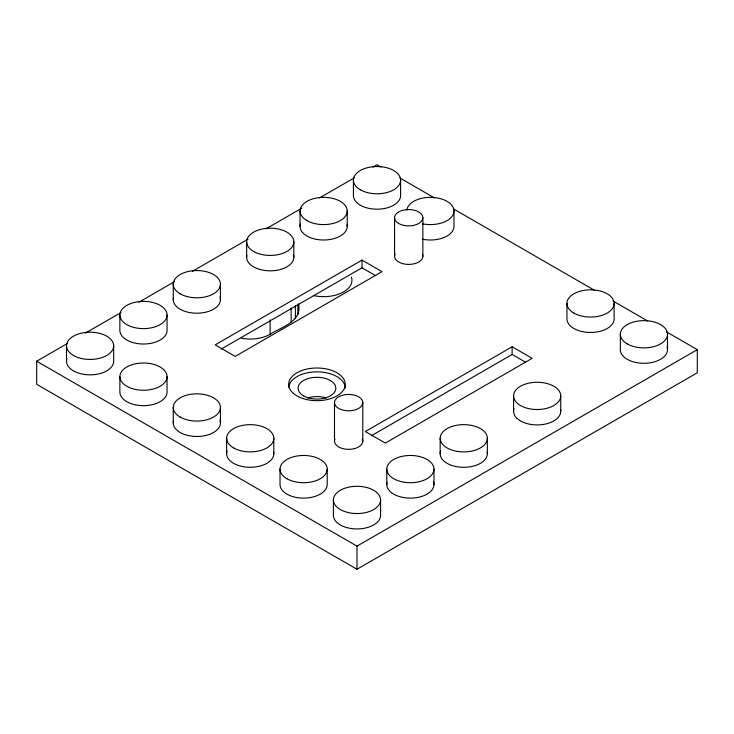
<?xml version="1.0" encoding="UTF-8"?>
<svg xmlns="http://www.w3.org/2000/svg" width="734" height="734" viewBox="0 0 734 734"><rect width="100%" height="100%" fill="white"/><g stroke="black" fill="none" stroke-linecap="round" stroke-linejoin="round"><path stroke-width="1.1" d="M241.339 338.218A28.314 16.341 0 0 0 269.066 334.897L270.13 334.19C281.535 327.052 302.481 321.474 298.527 303.812M666.564 331.915L697.3 349.659L697.3 372.78L356.99 569.254L36.7 384.341L36.7 361.22L67.455 343.466M85.318 333.153L121.037 312.528M138.891 302.224L174.609 281.599M192.464 271.286L248.028 239.211M265.892 228.898L301.61 208.282M319.464 197.969L354.192 177.922M373.037 167.04L377.01 164.746L380.974 167.04M362 260.093L215.2 344.852L235.21 356.403L382.01 271.653L362 260.093L362 267.8L221.145 349.118M512.13 346.778L365.33 431.528L385.35 443.088L532.15 358.33L512.13 346.778L512.13 354.476L371.285 435.794M36.7 361.22L356.99 546.142L697.3 349.659M399.819 177.912L434.519 197.951M453.364 208.832L594.173 290.123M613.009 301.004L647.718 321.042M362 267.8L375.34 275.507M512.13 354.476L525.48 362.183M667.509 334.254L667.509 349.659M620.331 334.254L620.331 349.659A23.589 13.625 0 0 0 646.232 363.22A23.589 13.625 0 0 0 667.059 346.998M614.129 303.436L614.129 318.84A23.589 13.625 0 0 1 590.54 332.465A23.589 13.625 0 0 1 566.942 318.84L566.942 303.436M560.748 395.892A23.589 13.625 0 0 1 525.361 407.691A23.589 13.625 0 0 1 525.361 384.093A23.589 13.625 0 0 1 560.748 395.892L560.748 411.306M513.561 395.892L513.561 411.306M487.348 438.271A23.589 13.625 0 0 1 451.961 450.07A23.589 13.625 0 0 1 451.961 426.472A23.589 13.625 0 0 1 487.348 438.271L487.348 453.676M453.979 210.979L453.979 226.384A23.589 13.625 0 0 1 422.325 239.183M440.161 438.271L440.161 453.676M433.968 469.09A23.589 13.625 0 0 1 398.58 480.889A23.589 13.625 0 0 1 398.58 457.291A23.589 13.625 0 0 1 433.968 469.09L433.968 484.504M422.857 217.87A14.157 8.175 0 0 1 401.406 224.714A14.157 8.175 0 0 1 401.856 210.566A14.157 8.175 0 0 1 422.857 217.87L422.857 256.395M400.599 180.151L400.599 195.565A23.589 13.625 0 0 1 377.01 209.19A23.589 13.625 0 0 1 353.421 195.565L353.421 180.151M394.553 217.567L394.553 256.093M386.781 469.09L386.781 484.504M380.579 499.909A23.589 13.625 0 0 1 345.191 511.708A23.589 13.625 0 0 1 345.191 488.11A23.589 13.625 0 0 1 380.579 499.909L380.579 515.323A23.589 13.625 0 0 1 356.99 528.939A23.589 13.625 0 0 1 333.401 515.323L333.401 499.909M362.807 402.636A14.157 8.175 0 0 1 341.576 409.71A14.157 8.175 0 0 1 341.576 395.553A14.157 8.175 0 0 1 362.807 402.636L362.807 441.162M356.99 546.142L356.99 569.254M347.219 210.979L347.219 226.384M334.493 402.636L334.493 441.162M327.199 469.09L327.199 484.504A23.589 13.625 0 0 1 303.61 498.12A23.589 13.625 0 0 1 280.021 484.504L280.021 469.09M300.032 210.979L300.032 226.384M297.885 304.766L297.885 314.666M295.362 305.472L295.362 318.675M293.839 241.798L293.839 257.203M291.132 307.867L291.132 322.171M273.819 438.271L273.819 453.676M270.13 319.877L270.13 334.19M246.652 241.798L246.652 257.203M226.632 438.271L226.632 453.676M220.439 284.168L220.439 299.582M220.439 407.453L220.439 422.857M173.252 284.168L173.252 299.582M173.252 407.453L173.252 422.857M167.058 314.987A23.589 13.625 0 0 1 131.67 326.786A23.589 13.625 0 0 1 131.67 303.197A23.589 13.625 0 0 1 167.058 314.987L167.058 330.401A23.589 13.625 0 0 1 143.46 344.026A23.589 13.625 0 0 1 119.871 330.401L119.871 314.987M167.058 376.634A23.589 13.625 0 0 1 131.67 388.424A23.589 13.625 0 0 1 131.67 364.835A23.589 13.625 0 0 1 167.058 376.634L167.058 392.039A23.589 13.625 0 0 1 143.46 405.663A23.589 13.625 0 0 1 119.871 392.039L119.871 376.634M113.669 345.815L113.669 361.22A23.589 13.625 0 0 1 87.768 374.78A23.589 13.625 0 0 1 66.941 358.559M66.491 345.815L66.491 361.22M422.445 254.276A14.157 8.175 0 0 1 408.443 264.414A14.157 8.175 0 0 1 395.103 253.982M362.321 439.042A14.157 8.175 0 0 1 348.65 449.336A14.157 8.175 0 0 1 334.979 439.042M560.547 409.526A23.589 13.625 0 0 1 536.38 424.913A23.589 13.625 0 0 1 514.02 408.645M487.147 451.905A23.589 13.625 0 0 1 462.98 467.292A23.589 13.625 0 0 1 440.62 451.015M433.51 481.843A23.589 13.625 0 0 1 411.15 498.111A23.589 13.625 0 0 1 386.983 482.724M273.617 451.905A23.589 13.625 0 0 1 249.45 467.292A23.589 13.625 0 0 1 227.09 451.015M219.98 420.197A23.589 13.625 0 0 1 197.62 436.473A23.589 13.625 0 0 1 173.453 421.087M219.98 296.921A23.589 13.625 0 0 1 197.62 313.198A23.589 13.625 0 0 1 173.453 297.802M293.38 254.542A23.589 13.625 0 0 1 271.02 270.818A23.589 13.625 0 0 1 246.853 255.423M347.017 224.604A23.589 13.625 0 0 1 322.85 240A23.589 13.625 0 0 1 300.49 223.723M406.847 210.089A23.589 13.625 0 0 1 434.143 197.529A23.589 13.625 0 0 1 453.227 214.401A23.589 13.625 0 0 1 422.325 223.778M351.393 277.131A28.314 16.341 0 0 1 341.796 292.857A28.314 16.341 0 0 1 313.29 295.536M307.518 398.012A18.873 10.9 0 0 1 326.391 398.012M288.701 387.121A28.314 16.341 0 0 1 317.877 371.854A28.314 16.341 0 0 1 345.264 388.185M302.803 398.489A28.314 16.341 0 0 0 345.264 384.332A28.314 16.341 0 0 0 302.803 370.184A28.314 16.341 0 0 0 302.803 398.489M360.33 189.785A23.589 13.625 0 0 0 399.801 183.683A23.589 13.625 0 0 0 370.899 166.994A23.589 13.625 0 0 0 360.33 189.785M306.95 220.604A23.589 13.625 0 0 0 346.411 214.502A23.589 13.625 0 0 0 317.519 197.822A23.589 13.625 0 0 0 306.95 220.604M253.56 251.423A23.589 13.625 0 0 0 293.031 245.321A23.589 13.625 0 0 0 264.139 228.641A23.589 13.625 0 0 0 253.56 251.423M180.16 293.802A23.589 13.625 0 0 0 219.631 287.7A23.589 13.625 0 0 0 190.739 271.011A23.589 13.625 0 0 0 180.16 293.802M73.4 355.439A23.589 13.625 0 0 0 112.871 349.338A23.589 13.625 0 0 0 83.979 332.658A23.589 13.625 0 0 0 73.4 355.439M180.16 417.077A23.589 13.625 0 0 0 219.631 410.976A23.589 13.625 0 0 0 190.739 394.296A23.589 13.625 0 0 0 180.16 417.077M233.55 447.905A23.589 13.625 0 0 0 273.011 441.795A23.589 13.625 0 0 0 244.119 425.114A23.589 13.625 0 0 0 233.55 447.905M286.93 478.724A23.589 13.625 0 0 0 326.401 472.613A23.589 13.625 0 0 0 297.499 455.933A23.589 13.625 0 0 0 286.93 478.724M627.24 343.888A23.589 13.625 0 0 0 666.711 337.778A23.589 13.625 0 0 0 637.809 321.097A23.589 13.625 0 0 0 627.24 343.888M573.85 313.069A23.589 13.625 0 0 0 613.321 306.959A23.589 13.625 0 0 0 584.429 290.279A23.589 13.625 0 0 0 573.85 313.069M303.61 395.892A18.873 10.9 0 0 0 335.181 391.011A18.873 10.9 0 0 0 312.069 377.661A18.873 10.9 0 0 0 303.61 395.892"/></g></svg>
